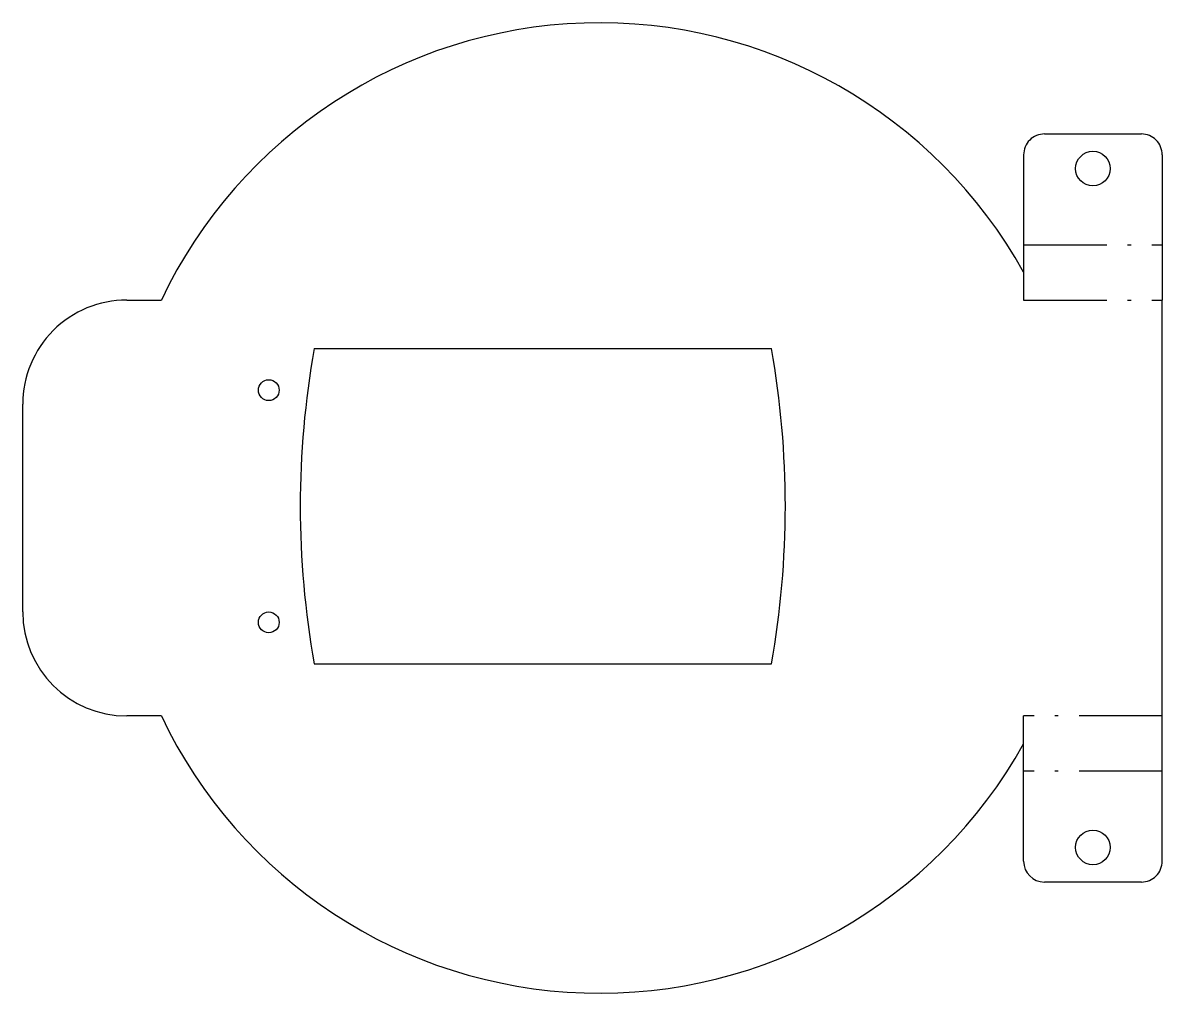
# Model space of a CAD drawing. Extents: x 512 to 677, y 350 to 490.
import ezdxf

# ---------------------------------------------------------------- set-up
doc = ezdxf.new("R2010")
doc.units = 0
doc.linetypes.add('DASHDOT', pattern=[18.5, 12, -3, 0.5, -3])
doc.layers.get('0').update_dxf_attribs({"linetype": 'CONTINUOUS'})

msp = doc.modelspace()

# ---------------------------------------------------------------- linework, layer by layer
at = {"color": 7, "ltscale": 0.35}
for p, q in [((659.716858, 474.463104), (673.716858, 474.463104)), ((673.716858, 366.536896), (659.716858, 366.536896))]:
    msp.add_line(p, q, dxfattribs=at)
at = {"color": 7, "ltscale": 0.325}
for p, q in [((656.716858, 471.463104), (656.716858, 458.463104)), ((676.716858, 471.463104), (676.716858, 458.463104)), ((656.716858, 369.536896), (656.716858, 382.536896)), ((676.716858, 369.536896), (676.716858, 382.536896))]:
    msp.add_line(p, q, dxfattribs=at)
at = {"color": 7, "linetype": 'DASHDOT'}
for p, q in [((656.716858, 458.463104), (676.716858, 458.463104)), ((656.716858, 450.5), (676.716858, 450.5)), ((676.716858, 390.5), (656.716858, 390.5)), ((676.716858, 382.536896), (656.716858, 382.536896))]:
    msp.add_line(p, q, dxfattribs=at)
at = {"color": 7, "ltscale": 0.199078}
for p, q in [((656.716858, 458.463104), (656.716858, 450.5)), ((676.716858, 458.463104), (676.716858, 450.5)), ((656.716858, 382.536896), (656.716858, 390.5)), ((676.716858, 382.536896), (676.716858, 390.5))]:
    msp.add_line(p, q, dxfattribs=at)
at = {"color": 7, "ltscale": 0.1}
for p, q in [((656.716858, 454.5), (656.716858, 450.5)), ((656.716858, 386.5), (656.716858, 390.5))]:
    msp.add_line(p, q, dxfattribs=at)
at = {"color": 7, "ltscale": 0.125}
for p, q in [((527.283081, 450.5), (532.283081, 450.5)), ((532.283081, 390.5), (527.283081, 390.5))]:
    msp.add_line(p, q, dxfattribs=at)
at = {"color": 7}
for p, q in [((676.716858, 390.5), (676.716858, 450.5)), ((554.329285, 443.5), (620.329285, 443.5)), ((512.283081, 405.5), (512.283081, 435.5)), ((554.329285, 398), (620.329285, 398))]:
    msp.add_line(p, q, dxfattribs=at)
for centre, radius in [((666.716858, 469.463104), 2.5), ((547.780029, 437.5), 1.5), ((547.780029, 404), 1.5), ((666.716858, 371.536896), 2.5)]:
    msp.add_circle(centre, radius, dxfattribs=at)
for centre, radius, start, end in [((595.528625, 420.5), 70, 29.059283, 154.623066), ((659.716858, 471.463104), 3, 90.000003, 180.000005), ((673.716858, 471.463104), 3, 0, 90.000003), ((527.283081, 435.5), 15, 90.000003, 180.000005), ((527.283081, 405.5), 15, 180.000005, 270.000001), ((595.528625, 420.5), 70, 205.37693, 330.940725), ((659.716858, 369.536896), 3, 180.000005, 270.000001), ((673.716858, 369.536896), 3, 270.000001, 0.00001)]:
    msp.add_arc(centre, radius, start, end, dxfattribs=at)
for centre, major_axis, start_param, end_param in [((88105.234375, 672.808838), (87552.90625, 252.437225), 3.1347191334, 3.1482446194), ((-86930.484375, 672.808533), (87552.8125, -252.438187), 6.2765331268, 6.2900590897)]:
    msp.add_ellipse(centre, major_axis=major_axis, ratio=0.038422, start_param=start_param, end_param=end_param, dxfattribs=at)

doc.saveas('drawing.dxf')
